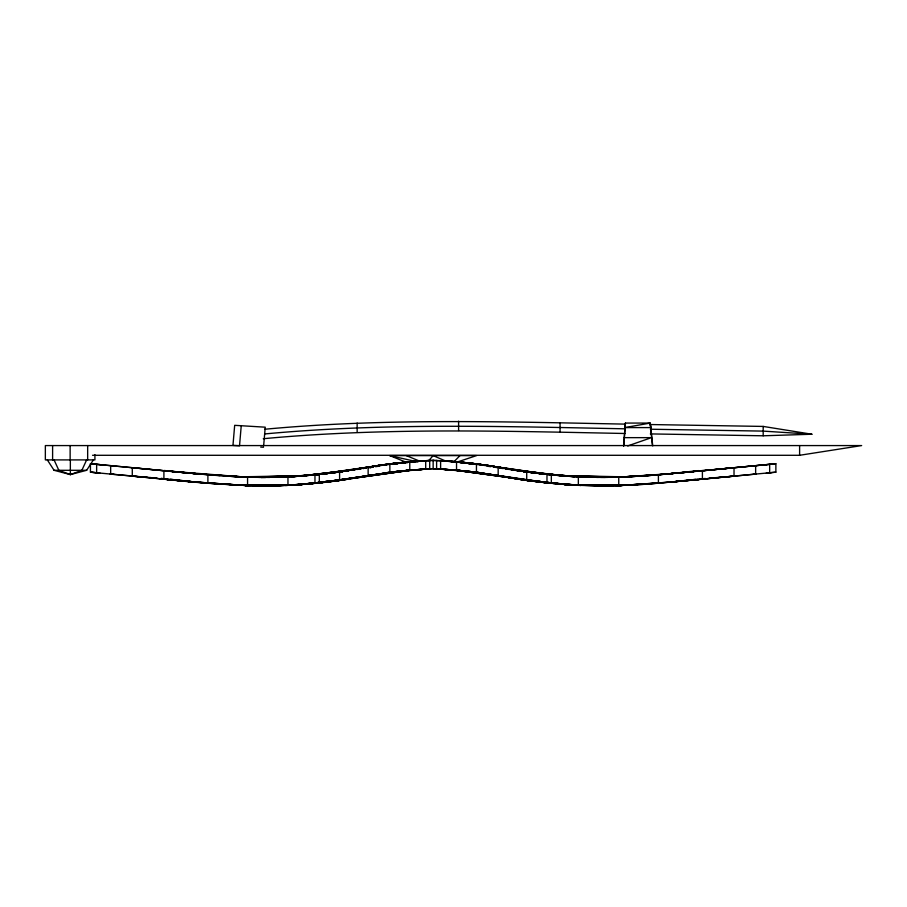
<?xml version="1.0" encoding="UTF-8"?>
<svg xmlns="http://www.w3.org/2000/svg" width="907" height="907" viewBox="0 0 907 907"><rect width="100%" height="100%" fill="white"/><g stroke="black" fill="none" stroke-linecap="round" stroke-linejoin="round"><path stroke-width="1.36" d="M623.801 445.938L625.411 423.07L650.217 423.07L652.326 444.532M623.551 445.938L625.411 423.07M241.239 425.734L239.527 445.791L232.963 445.394L234.675 425.326L265.241 427.186L263.631 445.915M625.411 424.567L624.798 428.467L624.798 427.594L650.217 423.07L652.745 445.904M703.265 470.676L698.277 471.164L775.87 463.749L775.87 472.173L669.389 482.207L687.597 480.222M86.641 459.906L81.868 470.302L70.349 474.599L54.069 470.302L47.323 459.906M54.069 459.906L58.842 470.302L70.349 474.599L86.641 470.302L93.387 459.906M428.66 460.711L433.149 455.609L445.688 461.051M453.738 461.958L459.985 455.609M627.689 445.938L651.487 437.65L624.265 437.65M457.128 462.06L476.56 455.609L389.749 455.609L407.402 462.751M669.389 482.207L697.324 479.247M703.356 470.438L688.583 472.059M413.671 461.504L393.355 463.432L329.831 473.205L285.422 477.014L245.797 477.116L207.896 474.758L163.906 470.767L163.906 479.179C224.857 485.812 286.759 489.236 347.54 479.213L344.229 479.724L362.653 476.606M163.906 470.767L245.797 477.116L285.422 477.014L329.831 473.205L386.824 464.237L425.7 460.677L425.7 469.112L389.863 472.298L366.972 475.79L368.14 475.585L368.14 467.162L408.694 461.89M353.458 478.204L340.601 479.803L393.355 471.867L413.671 469.928L393.355 471.867L412.526 470.007M344.229 471.3L380.532 465.11L403.082 462.377L376.258 465.79M365.124 476.13L368.151 475.665L319.321 482.83L319.321 474.406L341.179 471.753L380.532 465.11M370.906 475.189L373.65 474.712M323.81 482.331L339.592 480.393L339.592 471.969L368.14 467.162L319.321 474.406L285.422 477.014M368.14 475.585L319.321 482.83M366.972 475.79L392.47 472.094M345.34 471.13L347.54 470.778M337.96 480.347L329.831 481.628L342.404 479.996M340.669 479.916L396.314 471.527L340.442 479.882M92.559 455.291L799.611 455.291L861.65 445.575L45.35 445.575L45.35 459.906L94.918 459.906L94.918 454.702M337.71 480.302L312.099 483.578C252.089 489.463 192.012 481.651 132.286 476.141L132.286 467.717L134.327 467.899L90.439 463.749L90.439 472.173L100.008 473.08M337.801 480.313L312.099 483.578M367.788 467.218L396.314 463.092M207.102 474.678L247.566 477.173L287.961 476.901L287.961 485.336L285.422 485.438L314.967 483.295L314.967 474.86L342.869 471.504L336.463 472.377L342.869 471.504L337.483 472.15M344.479 471.266L348.651 470.665M350.828 470.359L354.206 469.871M356.995 469.463L361.156 468.874M372.822 467.207L370.079 467.593L372.766 467.082M401.472 463.08L407.209 462.264M411.325 470.109L319.933 482.762M239.527 476.799L297.859 476.322L354.41 469.701M357.188 469.316L359.966 468.919M362.755 468.534L365.532 468.137M369.693 467.547L372.471 467.162M394.704 464.021L397.481 463.636M401.654 463.046L409.987 461.867L401.722 463.024M411.381 470.098L351.633 478.533L412.209 470.041L410.656 470.155M353.458 469.781L360.351 468.817L298.879 476.254L246.568 477.139L226.07 476.118M363.117 468.431L365.872 468.046M375.521 466.697L378.287 466.311M394.828 463.999L397.583 463.602M363.253 468.42L366.054 468.035M368.843 467.649L371.643 467.252M395.429 463.942L398.218 463.556M402.413 462.967L412.209 461.606M339.592 471.969L341.179 471.753L319.321 474.406M342.869 479.928L336.463 480.801L337.075 480.733M329.933 473.08L333.991 472.547M338.062 472.014L342.12 471.493M329.831 473.205L342.869 471.504M322.699 473.987L326.837 473.454M396.314 471.663L400.316 471.152M324.218 473.828L326.917 473.488M330.976 472.978L333.674 472.626M337.721 472.116L341.78 471.606M323.017 473.953L327.042 473.454M330.738 472.989L337.075 472.298M295.274 484.633L321.52 482.592L344.479 479.701M330.057 473.08L334.218 472.558M338.39 472.037L342.563 471.527M396.45 471.606L400.429 471.13M304.752 483.964L297.859 484.757L246.568 485.562L193.917 481.934L246.795 485.574L298.879 484.689L312.87 483.034M318.47 482.365L321.271 482.036L318.538 482.365M325.466 481.538L328.266 481.198M333.867 480.54L336.667 480.2M340.862 479.701L343.662 479.372M321.339 474.191L330.998 473.057M297.859 484.757L304.809 483.941M307.586 483.612L313.153 482.955M317.325 482.467L320.103 482.139M325.658 481.481L328.436 481.152M340.953 479.678L343.73 479.35M297.859 476.322L351.633 470.098M307.518 483.635L313.028 483M325.443 481.56L329.57 481.084M333.708 480.608L336.463 480.291M321.339 482.615L330.998 481.481L314.967 483.295M698.481 470.608L669.389 473.771L685.839 472.298M690.318 479.928L695.714 479.338M312.099 475.143L393.355 463.432L412.526 461.595M414.284 461.459L419.748 461.073L389.863 463.862L389.863 472.298M698.277 471.164L699.116 471.073M766.302 464.645L734.024 467.717L734.024 476.141L670.239 482.127L699.116 479.508M544.971 474.191L535.3 473.057L580.877 477.014L620.501 477.116L659.208 474.678L618.744 477.173L578.349 476.901L526.718 471.969L485.778 465.11L463.216 462.377L490.052 465.79L522.069 471.3M658.403 474.758L658.403 483.193L702.403 479.179L702.403 470.767L658.403 474.758L618.744 477.173L618.744 485.585L659.208 483.114L658.403 483.193C606.817 487.717 554.596 486.197 503.646 476.606M731.586 476.379L756.257 474.032L753.116 474.327M701.905 470.812L734.024 467.717L702.403 470.767M753.116 465.903L775.87 463.749L764.703 464.792M692.699 480.12L698.277 479.576M731.983 476.334L734.024 476.141M239.584 476.787L302.258 476.005L293.199 476.606L311.895 475.087L300.841 476.118L245.105 477.093L302.258 476.005L300.841 476.118M314.638 474.826L318.935 474.418M688.175 472.105L693.64 471.595M731.983 467.899L755.644 465.654L755.644 474.089M707.018 470.302L713.843 469.645M716.496 469.395L732.743 467.831L669.91 473.726C615.275 479.384 560.152 477.728 505.947 468.817M701.905 479.236L732.743 476.254L709.444 478.148M305.035 475.744L312.133 475.053M314.514 474.849L319.037 474.406M321.804 482.558L300.841 484.542L320.33 482.728M766.302 473.08L771.404 472.604M775.87 472.173L769.669 472.762L769.669 464.339M685.25 472.377L656.611 474.86M688.005 472.116L693.526 471.617M682.483 481.061L686.803 480.665M405.531 462.162L402.685 462.411M670.239 473.692L685.499 472.354M409.318 470.268L402.685 470.846L433.149 468.647L463.001 470.79L440.609 469.112L440.609 460.677L479.486 464.237L526.718 471.969L526.718 480.393L546.978 482.83L546.978 474.406L525.13 471.753L542.499 473.919M292.394 476.64L311.815 474.996M272.485 485.789L302.326 484.429L277.553 485.698L253.03 485.721L272.485 485.789L302.326 484.429L287.383 485.358L253.03 485.721L287.383 485.358L321.52 482.592M646.328 475.744L654.763 475.019M647.144 475.665L654.162 475.064M656.963 474.826L672.382 473.499M669.91 482.161L619.515 485.574L672.382 481.934M409.488 470.257L386.824 472.66L409.771 470.223L409.771 461.799M419.748 461.073L406.313 462.082L429.703 460.416L429.703 468.851M318.788 474.395L291.476 476.594L301.067 476.096M412.118 470.053L406.313 470.518L425.7 469.112L406.268 470.518L417.571 469.656M699.853 478.919L705.385 478.477M406.007 470.54L414.782 469.849M418.467 469.599L403.309 470.79L423.252 469.27L415.678 469.781M460.303 462.105L459.656 462.06L463.624 462.411L433.149 460.212L406.313 462.082C449.985 456.743 493.487 467.026 536.479 473.205L580.877 477.014M410.247 461.765L417.571 461.221M619.515 477.139L669.91 473.726M264.674 429.26C384.489 418.014 504.836 421.823 624.946 424.113M264.674 433.954C384.489 422.696 504.836 426.505 624.946 428.807M263.268 438.727C383.548 427.401 504.371 431.154 624.946 433.489M414.499 469.871L433.149 468.647L448.727 469.656M644.344 484.327L644.922 484.293L619.73 485.562L568.44 484.757L561.546 483.964M659.208 483.114L618.744 485.585M292.791 476.594L302.258 476.005M626.782 476.799L567.431 476.254L505.857 468.817M554.415 475.087L564.052 476.005L626.567 476.799M629.299 476.663L640.24 476.118M619.73 477.139L626.726 476.787M699.705 478.987L707.018 478.737M650.342 433.909L763.184 435.791L811.89 434.238L763.184 426.426L650.342 424.544M269.912 477.297L253.03 477.286L269.764 477.377L254.799 477.331M291.011 485.177L258.676 485.812L260.23 485.823M269.198 477.229L261.012 477.411L269.334 477.252M611.511 477.331L596.534 477.365L613.279 477.286L596.398 477.297M286.907 484.78L245.105 485.528L298.879 484.689M571.036 484.633L564.052 484.44L613.279 485.721L575.707 485.2L544.79 482.592L454.101 470.041L527.08 479.973M596.965 477.252L613.279 477.286L596.749 477.331M613.279 485.721L605.298 485.823M269.56 477.331L253.03 477.286L265.694 477.411L258.676 477.377M606.069 485.823L607.633 485.812L564.052 484.44L611.511 485.755L565.242 484.519M600.615 477.411L607.633 477.377M287.961 485.336L245.797 485.54L247.566 485.585L247.566 477.173M254.799 485.755L277.553 485.698M624.798 427.594L650.909 427.594L650.909 428.467M54.069 470.302L86.641 470.302M578.349 485.336L620.501 485.54L578.349 485.336L578.349 476.901L618.744 477.173M650.342 429.226L763.184 431.108L811.89 434.238M567.431 484.689L621.193 485.528L579.403 484.78M563.984 476.005L621.193 477.093L564.052 476.005L573.519 476.594M595.752 477.195L605.298 477.411M600.615 485.835L575.299 485.177L544.79 482.592M166.605 478.987L159.292 478.737L196.921 482.207L178.906 480.245M164.167 470.484L196.921 473.771L180.47 472.298M236.784 476.64L225.582 476.073L236.738 476.663M565.242 476.096L574.743 476.663L547.522 474.395M446.561 469.509L455.099 470.121M260.694 447.083L263.518 447.253M247.566 485.585L207.102 483.114L207.896 483.193L207.896 474.758M221.387 484.293L221.966 484.327M451.811 469.871L433.149 468.647L433.149 460.212M246.795 477.139L196.921 473.771L90.439 463.749L101.607 464.792M246.795 485.574L196.4 482.161L90.439 472.173L96.142 472.706M440.609 469.112L479.486 472.66L539.54 481.991L580.877 485.438L536.479 481.628M446.561 461.073L454.192 461.618M499.338 467.377L476.447 463.862L447.525 461.141L460.042 462.094L457.616 461.89M450.632 469.781L452.026 469.894M452.638 469.928L472.944 471.867L452.638 469.928L472.944 471.867L554.211 483.578M447.525 469.565L479.486 472.66L456.538 470.223L456.538 461.799M443.047 469.27L463.001 470.79M177.727 472.059L133.556 467.831M156.786 478.148L110.042 474.032L113.194 474.327M166.446 478.919L160.924 478.477L166.457 478.919M456.062 461.765L463.624 462.411L459.656 462.06M454.929 470.098L460.042 470.518L454.192 470.053L459.996 470.518L457.616 470.314M133.556 476.254L147.263 477.365M150.006 477.592L156.854 478.148M547.556 474.406L551.547 474.815M554.494 474.996L573.904 476.64M193.917 473.499L209.698 474.86M211.546 475.019L219.982 475.744M455.654 470.155L463.624 470.846M183.826 481.061L196.071 482.127L167.194 479.508L183.826 481.061L179.495 480.665M180.81 472.354L196.071 473.692L181.06 472.377M452.638 461.504L472.944 463.432L551.331 474.86L551.331 483.295L525.13 480.177L476.447 472.298L476.447 463.862M172.784 471.617L178.305 472.116M554.336 475.075L565.469 476.118L554.177 475.053M545.98 482.728L565.469 484.542L518.77 479.213M196.921 482.207L178.713 480.222M547.272 474.406L551.785 474.849M172.659 471.595L178.135 472.105M167.194 479.508L173.611 480.12L168.985 479.247M114.248 474.429L110.665 474.089L110.665 465.654M132.286 467.717L164.405 470.812M110.042 465.608L113.194 465.903M168.033 479.576L173.611 480.12M164.28 470.79L168.033 471.164L167.818 470.608M132.286 476.141L134.327 476.334M167.194 471.073L168.033 471.164M554.211 475.143L472.944 463.432L455.155 461.72L498.521 467.218M170.595 479.338L176.139 479.939M170.539 479.327L175.992 479.928M514.677 470.098L568.44 476.322M529.835 480.291L532.602 480.608M536.729 481.084L540.867 481.56L537.862 481.152M549.143 482.524L545.005 482.048L549.234 482.535M553.281 483L558.791 483.635M454.101 470.041L526.842 479.871M529.643 480.2L532.443 480.54M553.157 482.955L568.44 484.757M465.869 471.13L469.86 471.606M532.568 472.604L535.243 472.944L532.568 472.558M539.268 473.454L543.293 473.953M528.826 472.15L523.418 471.47L536.479 473.205M529.235 472.298L536.252 473.08M521.831 479.701L546.365 482.762M528.577 472.116L523.18 471.436L528.532 472.105L524.291 471.493M531.287 472.456L535.334 472.978M539.382 473.488L542.091 473.828M465.983 471.152L469.996 471.663M539.472 473.454L543.61 473.987M524.189 471.493L528.248 472.014M532.318 472.547L536.377 473.08M529.847 480.801L523.441 479.928L529.235 480.733M455.495 461.799L463.885 462.967M468.08 463.556L470.88 463.942M494.666 467.252L497.455 467.649M500.256 468.035L503.056 468.42M459.067 462.253L464.656 463.046M468.715 463.602L471.606 464.021M488.023 466.311L490.778 466.697M500.437 468.046L503.555 468.534M459.101 462.264L464.826 463.08M499.587 468.069L502.365 468.466M505.142 468.874L509.315 469.463M511.355 469.769L521.831 471.266M498.521 475.653L469.996 471.527L525.867 479.882M476.447 472.298L499.338 475.79L498.17 475.585L498.17 467.162M528.6 480.302L539.54 481.991M490.052 465.79L485.778 465.11L520.969 471.13M526.718 480.393L498.17 475.585L500.902 476.141M498.397 475.642L501.186 476.13M503.975 476.606L522.069 479.724M492.648 474.712L495.403 475.189M512.852 478.204L514.677 478.533M389.749 455.609L417.923 461.958M406.325 455.609L419.828 461.221M650.217 424.567L650.909 427.594M799.611 445.575L799.611 455.291M763.184 426.426L763.184 435.791M560.061 423.036L560.061 432.401M458.602 421.165L458.602 430.519M436.607 460.416L436.607 468.851M357.143 423.036L357.143 432.401M96.641 464.339L96.641 472.762M87.662 445.575L87.662 459.906M70.349 459.906L70.349 474.599M70.134 445.575L70.134 459.906M52.606 445.575L52.606 459.906M327.223 473.431L323.164 473.964L327.28 473.431M406.007 462.105L403.309 462.355L406.064 462.139M640.739 476.084L629.571 476.663L640.727 476.073M543.202 473.942L539.03 473.431L543.146 473.964M521.525 471.141L518.77 470.778L521.48 471.13"/></g></svg>
